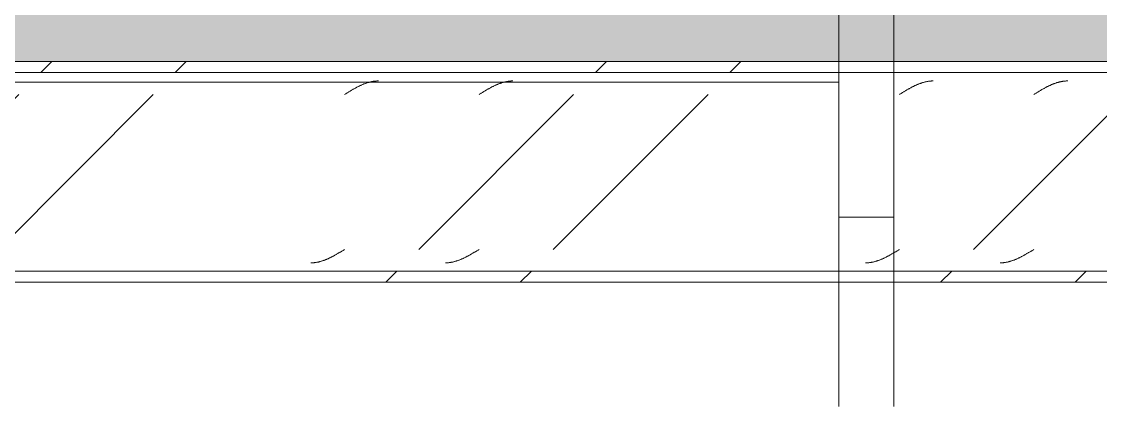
# Model space of a CAD drawing. Header units: centimetres. Extents: x -7221 to 15977, y -285 to 1507.
# Drawn here: x -6362.7 to -6264.9, y 347.6 to 382.5 of the extents above; entities that cross this region are included whole.
import ezdxf

# ---------------------------------------------------------------- set-up
doc = ezdxf.new("R2010")
doc.units = ezdxf.units.CM
for name, color, linetype, lineweight in [('A-FLOR-PATT', 7, 'Continuous', 35), ('S-BEAM', 7, 'Continuous', 9), ('S-STRS', 7, 'Continuous', 9)]:
    doc.layers.add(name, color=color, linetype=linetype, lineweight=lineweight)
pattern_1 = [(45, (0, 0), (-25.14472, 25.14472), []), (45, (0, 38.1), (-25.14472, 25.14472), [])]

# ---------------------------------------------------------------- blocks, each defined once
blk = doc.blocks.new('PQ_RVR_ARQ-01_ZZ_ZZ_MO_T_A_rvt-1-Elevación Eje 10')
at = {"layer": 'S-STRS', "color": 254, "true_color": 0xcccccc}
for p, q in [((-6288.585, 410.816), (-6288.585, 364.746)), ((-6283.585, 364.746), (-6283.585, 410.816)), ((-6288.585, 377), (-6442.598, 377)), ((-6288.585, 364.746), (-6283.585, 364.746)), ((-6288.585, 364.746), (-6288.585, 347.603)), ((-6283.585, 364.746), (-6283.585, 347.603))]:
    blk.add_line(p, q, dxfattribs=at)
blk = doc.blocks.new('FP_8-Elevación Eje 10')
at = {"layer": 'S-BEAM', "color": 9, "true_color": 0xc0c0c0}
for p, q in [((-6333.421, 361.809), (-6333.372, 361.839)), ((-6321.231, 361.809), (-6321.183, 361.839)), ((-6283.131, 361.809), (-6283.083, 361.839)), ((-6270.942, 361.809), (-6270.893, 361.839)), ((-6335.219, 360.852), (-6335.17, 360.87)), ((-6335.17, 360.87), (-6335.122, 360.889)), ((-6335.122, 360.889), (-6335.073, 360.909)), ((-6335.073, 360.909), (-6335.024, 360.929)), ((-6335.024, 360.929), (-6334.976, 360.949)), ((-6334.976, 360.949), (-6334.927, 360.97)), ((-6334.927, 360.97), (-6334.879, 360.992)), ((-6334.879, 360.992), (-6334.83, 361.014)), ((-6334.83, 361.014), (-6334.781, 361.036)), ((-6334.781, 361.036), (-6334.733, 361.059)), ((-6334.733, 361.059), (-6334.684, 361.083)), ((-6334.684, 361.083), (-6334.636, 361.107)), ((-6334.636, 361.107), (-6334.587, 361.131)), ((-6334.587, 361.131), (-6334.538, 361.156)), ((-6334.538, 361.156), (-6334.49, 361.182)), ((-6334.49, 361.182), (-6334.441, 361.207)), ((-6334.441, 361.207), (-6334.393, 361.233)), ((-6334.393, 361.233), (-6334.344, 361.26)), ((-6334.344, 361.26), (-6334.295, 361.286)), ((-6334.295, 361.286), (-6334.247, 361.314)), ((-6334.247, 361.314), (-6334.198, 361.341)), ((-6334.198, 361.341), (-6334.15, 361.369)), ((-6334.15, 361.369), (-6334.101, 361.397)), ((-6334.101, 361.397), (-6334.052, 361.425)), ((-6334.052, 361.425), (-6334.004, 361.453)), ((-6334.004, 361.453), (-6333.955, 361.482)), ((-6333.955, 361.482), (-6333.907, 361.511)), ((-6333.907, 361.511), (-6333.858, 361.54)), ((-6333.858, 361.54), (-6333.809, 361.57)), ((-6333.809, 361.57), (-6333.761, 361.599)), ((-6333.761, 361.599), (-6333.712, 361.629)), ((-6333.712, 361.629), (-6333.664, 361.659)), ((-6333.664, 361.659), (-6333.615, 361.688)), ((-6333.615, 361.688), (-6333.566, 361.718)), ((-6333.566, 361.718), (-6333.518, 361.748)), ((-6333.518, 361.748), (-6333.469, 361.779)), ((-6333.469, 361.779), (-6333.421, 361.809)), ((-6323.029, 360.852), (-6322.981, 360.87)), ((-6322.981, 360.87), (-6322.932, 360.889)), ((-6322.932, 360.889), (-6322.884, 360.909)), ((-6322.884, 360.909), (-6322.835, 360.929)), ((-6322.835, 360.929), (-6322.786, 360.949)), ((-6322.786, 360.949), (-6322.738, 360.97)), ((-6322.738, 360.97), (-6322.689, 360.992)), ((-6322.689, 360.992), (-6322.641, 361.014)), ((-6322.641, 361.014), (-6322.592, 361.036)), ((-6322.592, 361.036), (-6322.543, 361.059)), ((-6322.543, 361.059), (-6322.495, 361.083)), ((-6322.495, 361.083), (-6322.446, 361.107)), ((-6322.446, 361.107), (-6322.398, 361.131)), ((-6322.398, 361.131), (-6322.349, 361.156)), ((-6322.349, 361.156), (-6322.3, 361.182)), ((-6322.3, 361.182), (-6322.252, 361.207)), ((-6322.252, 361.207), (-6322.203, 361.233)), ((-6322.203, 361.233), (-6322.155, 361.26)), ((-6322.155, 361.26), (-6322.106, 361.286)), ((-6322.106, 361.286), (-6322.057, 361.314)), ((-6322.057, 361.314), (-6322.009, 361.341)), ((-6322.009, 361.341), (-6321.96, 361.369)), ((-6321.96, 361.369), (-6321.912, 361.397)), ((-6321.912, 361.397), (-6321.863, 361.425)), ((-6321.863, 361.425), (-6321.814, 361.453)), ((-6321.814, 361.453), (-6321.766, 361.482)), ((-6321.766, 361.482), (-6321.717, 361.511)), ((-6321.717, 361.511), (-6321.669, 361.54)), ((-6321.669, 361.54), (-6321.62, 361.57)), ((-6321.62, 361.57), (-6321.571, 361.599)), ((-6321.571, 361.599), (-6321.523, 361.629)), ((-6321.523, 361.629), (-6321.474, 361.659)), ((-6321.474, 361.659), (-6321.426, 361.688)), ((-6321.426, 361.688), (-6321.377, 361.718)), ((-6321.377, 361.718), (-6321.328, 361.748)), ((-6321.328, 361.748), (-6321.28, 361.779)), ((-6321.28, 361.779), (-6321.231, 361.809)), ((-6284.929, 360.852), (-6284.881, 360.87)), ((-6284.881, 360.87), (-6284.832, 360.889)), ((-6284.832, 360.889), (-6284.784, 360.909)), ((-6284.784, 360.909), (-6284.735, 360.929)), ((-6284.735, 360.929), (-6284.686, 360.949)), ((-6284.686, 360.949), (-6284.638, 360.97)), ((-6284.638, 360.97), (-6284.589, 360.992)), ((-6284.589, 360.992), (-6284.541, 361.014)), ((-6284.541, 361.014), (-6284.492, 361.036)), ((-6284.492, 361.036), (-6284.443, 361.059)), ((-6284.443, 361.059), (-6284.395, 361.083)), ((-6284.395, 361.083), (-6284.346, 361.107)), ((-6284.346, 361.107), (-6284.298, 361.131)), ((-6284.298, 361.131), (-6284.249, 361.156)), ((-6284.249, 361.156), (-6284.2, 361.182)), ((-6284.2, 361.182), (-6284.152, 361.207)), ((-6284.152, 361.207), (-6284.103, 361.233)), ((-6284.103, 361.233), (-6284.055, 361.26)), ((-6284.055, 361.26), (-6284.006, 361.286)), ((-6284.006, 361.286), (-6283.957, 361.314)), ((-6283.957, 361.314), (-6283.909, 361.341)), ((-6283.909, 361.341), (-6283.86, 361.369)), ((-6283.86, 361.369), (-6283.812, 361.397)), ((-6283.812, 361.397), (-6283.763, 361.425)), ((-6283.763, 361.425), (-6283.714, 361.453)), ((-6283.714, 361.453), (-6283.666, 361.482)), ((-6283.666, 361.482), (-6283.617, 361.511)), ((-6283.617, 361.511), (-6283.569, 361.54)), ((-6283.569, 361.54), (-6283.52, 361.57)), ((-6283.52, 361.57), (-6283.471, 361.599)), ((-6283.471, 361.599), (-6283.423, 361.629)), ((-6283.423, 361.629), (-6283.374, 361.659)), ((-6283.374, 361.659), (-6283.326, 361.688)), ((-6283.326, 361.688), (-6283.277, 361.718)), ((-6283.277, 361.718), (-6283.228, 361.748)), ((-6283.228, 361.748), (-6283.18, 361.779)), ((-6283.18, 361.779), (-6283.131, 361.809)), ((-6272.74, 360.852), (-6272.691, 360.87)), ((-6272.691, 360.87), (-6272.643, 360.889)), ((-6272.643, 360.889), (-6272.594, 360.909)), ((-6272.594, 360.909), (-6272.546, 360.929)), ((-6272.546, 360.929), (-6272.497, 360.949)), ((-6272.497, 360.949), (-6272.448, 360.97)), ((-6272.448, 360.97), (-6272.4, 360.992)), ((-6272.4, 360.992), (-6272.351, 361.014)), ((-6272.351, 361.014), (-6272.303, 361.036)), ((-6272.303, 361.036), (-6272.254, 361.059)), ((-6272.254, 361.059), (-6272.205, 361.083)), ((-6272.205, 361.083), (-6272.157, 361.107)), ((-6272.157, 361.107), (-6272.108, 361.131)), ((-6272.108, 361.131), (-6272.06, 361.156)), ((-6272.06, 361.156), (-6272.011, 361.182)), ((-6272.011, 361.182), (-6271.962, 361.207)), ((-6271.962, 361.207), (-6271.914, 361.233)), ((-6271.914, 361.233), (-6271.865, 361.26)), ((-6271.865, 361.26), (-6271.817, 361.286)), ((-6271.817, 361.286), (-6271.768, 361.314)), ((-6271.768, 361.314), (-6271.719, 361.341)), ((-6271.719, 361.341), (-6271.671, 361.369)), ((-6271.671, 361.369), (-6271.622, 361.397)), ((-6271.622, 361.397), (-6271.574, 361.425)), ((-6271.574, 361.425), (-6271.525, 361.453)), ((-6271.525, 361.453), (-6271.476, 361.482)), ((-6271.476, 361.482), (-6271.428, 361.511)), ((-6271.428, 361.511), (-6271.379, 361.54)), ((-6271.379, 361.54), (-6271.331, 361.57)), ((-6271.331, 361.57), (-6271.282, 361.599)), ((-6271.282, 361.599), (-6271.233, 361.629)), ((-6271.233, 361.629), (-6271.185, 361.659)), ((-6271.185, 361.659), (-6271.136, 361.688)), ((-6271.136, 361.688), (-6271.088, 361.718)), ((-6271.088, 361.718), (-6271.039, 361.748)), ((-6271.039, 361.748), (-6270.99, 361.779)), ((-6270.99, 361.779), (-6270.942, 361.809)), ((-6336.434, 360.611), (-6336.385, 360.612)), ((-6336.385, 360.612), (-6336.336, 360.614)), ((-6336.336, 360.614), (-6336.288, 360.616)), ((-6336.288, 360.616), (-6336.239, 360.619)), ((-6336.239, 360.619), (-6336.191, 360.624)), ((-6336.191, 360.624), (-6336.142, 360.628)), ((-6336.142, 360.628), (-6336.094, 360.634)), ((-6336.094, 360.634), (-6336.045, 360.64)), ((-6336.045, 360.64), (-6335.996, 360.647)), ((-6335.996, 360.647), (-6335.948, 360.655)), ((-6335.948, 360.655), (-6335.899, 360.663)), ((-6335.899, 360.663), (-6335.851, 360.672)), ((-6335.851, 360.672), (-6335.802, 360.682)), ((-6335.802, 360.682), (-6335.753, 360.693)), ((-6335.753, 360.693), (-6335.705, 360.704)), ((-6335.705, 360.704), (-6335.656, 360.716)), ((-6335.656, 360.716), (-6335.608, 360.728)), ((-6335.608, 360.728), (-6335.559, 360.741)), ((-6335.559, 360.741), (-6335.51, 360.755)), ((-6335.51, 360.755), (-6335.462, 360.77)), ((-6335.462, 360.77), (-6335.413, 360.785)), ((-6335.413, 360.785), (-6335.365, 360.801)), ((-6335.365, 360.801), (-6335.316, 360.817)), ((-6335.316, 360.817), (-6335.267, 360.834)), ((-6335.267, 360.834), (-6335.219, 360.852)), ((-6324.244, 360.611), (-6324.196, 360.612)), ((-6324.196, 360.612), (-6324.147, 360.614)), ((-6324.147, 360.614), (-6324.098, 360.616)), ((-6324.098, 360.616), (-6324.05, 360.619)), ((-6324.05, 360.619), (-6324.001, 360.624)), ((-6324.001, 360.624), (-6323.953, 360.628)), ((-6323.953, 360.628), (-6323.904, 360.634)), ((-6323.904, 360.634), (-6323.855, 360.64)), ((-6323.855, 360.64), (-6323.807, 360.647)), ((-6323.807, 360.647), (-6323.758, 360.655)), ((-6323.758, 360.655), (-6323.71, 360.663)), ((-6323.71, 360.663), (-6323.661, 360.672)), ((-6323.661, 360.672), (-6323.613, 360.682)), ((-6323.613, 360.682), (-6323.564, 360.693)), ((-6323.564, 360.693), (-6323.515, 360.704)), ((-6323.515, 360.704), (-6323.467, 360.716)), ((-6323.467, 360.716), (-6323.418, 360.728)), ((-6323.418, 360.728), (-6323.37, 360.741)), ((-6323.37, 360.741), (-6323.321, 360.755)), ((-6323.321, 360.755), (-6323.272, 360.77)), ((-6323.272, 360.77), (-6323.224, 360.785)), ((-6323.224, 360.785), (-6323.175, 360.801)), ((-6323.175, 360.801), (-6323.127, 360.817)), ((-6323.127, 360.817), (-6323.078, 360.834)), ((-6323.078, 360.834), (-6323.029, 360.852)), ((-6286.144, 360.611), (-6286.096, 360.612)), ((-6286.096, 360.612), (-6286.047, 360.614)), ((-6286.047, 360.614), (-6285.998, 360.616)), ((-6285.998, 360.616), (-6285.95, 360.619)), ((-6285.95, 360.619), (-6285.901, 360.624)), ((-6285.901, 360.624), (-6285.853, 360.628)), ((-6285.853, 360.628), (-6285.804, 360.634)), ((-6285.804, 360.634), (-6285.755, 360.64)), ((-6285.755, 360.64), (-6285.707, 360.647)), ((-6285.707, 360.647), (-6285.658, 360.655)), ((-6285.658, 360.655), (-6285.61, 360.663)), ((-6285.61, 360.663), (-6285.561, 360.672)), ((-6285.561, 360.672), (-6285.513, 360.682)), ((-6285.513, 360.682), (-6285.464, 360.693)), ((-6285.464, 360.693), (-6285.415, 360.704)), ((-6285.415, 360.704), (-6285.367, 360.716)), ((-6285.367, 360.716), (-6285.318, 360.728)), ((-6285.318, 360.728), (-6285.27, 360.741)), ((-6285.27, 360.741), (-6285.221, 360.755)), ((-6285.221, 360.755), (-6285.172, 360.77)), ((-6285.172, 360.77), (-6285.124, 360.785)), ((-6285.124, 360.785), (-6285.075, 360.801)), ((-6285.075, 360.801), (-6285.027, 360.817)), ((-6285.027, 360.817), (-6284.978, 360.834)), ((-6284.978, 360.834), (-6284.929, 360.852)), ((-6273.955, 360.611), (-6273.906, 360.612)), ((-6273.906, 360.612), (-6273.858, 360.614)), ((-6273.858, 360.614), (-6273.809, 360.616)), ((-6273.809, 360.616), (-6273.76, 360.619)), ((-6273.76, 360.619), (-6273.712, 360.624)), ((-6273.712, 360.624), (-6273.663, 360.628)), ((-6273.663, 360.628), (-6273.615, 360.634)), ((-6273.615, 360.634), (-6273.566, 360.64)), ((-6273.566, 360.64), (-6273.517, 360.647)), ((-6273.517, 360.647), (-6273.469, 360.655)), ((-6273.469, 360.655), (-6273.42, 360.663)), ((-6273.42, 360.663), (-6273.372, 360.672)), ((-6273.372, 360.672), (-6273.323, 360.682)), ((-6273.323, 360.682), (-6273.274, 360.693)), ((-6273.274, 360.693), (-6273.226, 360.704)), ((-6273.226, 360.704), (-6273.177, 360.716)), ((-6273.177, 360.716), (-6273.129, 360.728)), ((-6273.129, 360.728), (-6273.08, 360.741)), ((-6273.08, 360.741), (-6273.031, 360.755)), ((-6273.031, 360.755), (-6272.983, 360.77)), ((-6272.983, 360.77), (-6272.934, 360.785)), ((-6272.934, 360.785), (-6272.886, 360.801)), ((-6272.886, 360.801), (-6272.837, 360.817)), ((-6272.837, 360.817), (-6272.789, 360.834)), ((-6272.789, 360.834), (-6272.74, 360.852))]:
    blk.add_line(p, q, dxfattribs=at)
blk = doc.blocks.new('FP_9-Elevación Eje 10')
at = {"layer": 'S-BEAM', "color": 9, "true_color": 0xc0c0c0}
for p, q in [((-6332.351, 376.484), (-6332.302, 376.51)), ((-6332.302, 376.51), (-6332.254, 376.536)), ((-6332.254, 376.536), (-6332.205, 376.561)), ((-6332.205, 376.561), (-6332.157, 376.586)), ((-6332.157, 376.586), (-6332.108, 376.611)), ((-6332.108, 376.611), (-6332.06, 376.635)), ((-6332.06, 376.635), (-6332.011, 376.658)), ((-6332.011, 376.658), (-6331.962, 376.681)), ((-6331.962, 376.681), (-6331.914, 376.704)), ((-6331.914, 376.704), (-6331.865, 376.726)), ((-6331.865, 376.726), (-6331.817, 376.748)), ((-6331.817, 376.748), (-6331.768, 376.769)), ((-6331.768, 376.769), (-6331.719, 376.789)), ((-6331.719, 376.789), (-6331.671, 376.809)), ((-6331.671, 376.809), (-6331.622, 376.829)), ((-6331.622, 376.829), (-6331.574, 376.847)), ((-6331.574, 376.847), (-6331.525, 376.866)), ((-6331.525, 376.866), (-6331.476, 376.883)), ((-6331.476, 376.883), (-6331.428, 376.9)), ((-6331.428, 376.9), (-6331.379, 376.917)), ((-6331.379, 376.917), (-6331.331, 376.933)), ((-6331.331, 376.933), (-6331.282, 376.948)), ((-6331.282, 376.948), (-6331.233, 376.962)), ((-6331.233, 376.962), (-6331.185, 376.976)), ((-6331.185, 376.976), (-6331.136, 376.989)), ((-6331.136, 376.989), (-6331.088, 377.002)), ((-6331.088, 377.002), (-6331.039, 377.014)), ((-6331.039, 377.014), (-6330.99, 377.025)), ((-6330.99, 377.025), (-6330.942, 377.036)), ((-6330.942, 377.036), (-6330.893, 377.045)), ((-6330.893, 377.045), (-6330.845, 377.054)), ((-6330.845, 377.054), (-6330.796, 377.063)), ((-6330.796, 377.063), (-6330.747, 377.071)), ((-6330.747, 377.071), (-6330.699, 377.078)), ((-6330.699, 377.078), (-6330.65, 377.084)), ((-6330.65, 377.084), (-6330.602, 377.089)), ((-6330.602, 377.089), (-6330.553, 377.094)), ((-6330.553, 377.094), (-6330.504, 377.098)), ((-6330.504, 377.098), (-6330.456, 377.101)), ((-6330.456, 377.101), (-6330.407, 377.104)), ((-6330.407, 377.104), (-6330.359, 377.106)), ((-6330.359, 377.106), (-6330.31, 377.107)), ((-6320.162, 376.484), (-6320.113, 376.51)), ((-6320.113, 376.51), (-6320.064, 376.536)), ((-6320.064, 376.536), (-6320.016, 376.561)), ((-6320.016, 376.561), (-6319.967, 376.586)), ((-6319.967, 376.586), (-6319.919, 376.611)), ((-6319.919, 376.611), (-6319.87, 376.635)), ((-6319.87, 376.635), (-6319.821, 376.658)), ((-6319.821, 376.658), (-6319.773, 376.681)), ((-6319.773, 376.681), (-6319.724, 376.704)), ((-6319.724, 376.704), (-6319.676, 376.726)), ((-6319.676, 376.726), (-6319.627, 376.748)), ((-6319.627, 376.748), (-6319.578, 376.769)), ((-6319.578, 376.769), (-6319.53, 376.789)), ((-6319.53, 376.789), (-6319.481, 376.809)), ((-6319.481, 376.809), (-6319.433, 376.829)), ((-6319.433, 376.829), (-6319.384, 376.847)), ((-6319.384, 376.847), (-6319.336, 376.866)), ((-6319.336, 376.866), (-6319.287, 376.883)), ((-6319.287, 376.883), (-6319.238, 376.9)), ((-6319.238, 376.9), (-6319.19, 376.917)), ((-6319.19, 376.917), (-6319.141, 376.933)), ((-6319.141, 376.933), (-6319.093, 376.948)), ((-6319.093, 376.948), (-6319.044, 376.962)), ((-6319.044, 376.962), (-6318.995, 376.976)), ((-6318.995, 376.976), (-6318.947, 376.989)), ((-6318.947, 376.989), (-6318.898, 377.002)), ((-6318.898, 377.002), (-6318.85, 377.014)), ((-6318.85, 377.014), (-6318.801, 377.025)), ((-6318.801, 377.025), (-6318.752, 377.036)), ((-6318.752, 377.036), (-6318.704, 377.045)), ((-6318.704, 377.045), (-6318.655, 377.054)), ((-6318.655, 377.054), (-6318.607, 377.063)), ((-6318.607, 377.063), (-6318.558, 377.071)), ((-6318.558, 377.071), (-6318.509, 377.078)), ((-6318.509, 377.078), (-6318.461, 377.084)), ((-6318.461, 377.084), (-6318.412, 377.089)), ((-6318.412, 377.089), (-6318.364, 377.094)), ((-6318.364, 377.094), (-6318.315, 377.098)), ((-6318.315, 377.098), (-6318.266, 377.101)), ((-6318.266, 377.101), (-6318.218, 377.104)), ((-6318.218, 377.104), (-6318.169, 377.106)), ((-6318.169, 377.106), (-6318.121, 377.107)), ((-6282.062, 376.484), (-6282.013, 376.51)), ((-6282.013, 376.51), (-6281.964, 376.536)), ((-6281.964, 376.536), (-6281.916, 376.561)), ((-6281.916, 376.561), (-6281.867, 376.586)), ((-6281.867, 376.586), (-6281.819, 376.611)), ((-6281.819, 376.611), (-6281.77, 376.635)), ((-6281.77, 376.635), (-6281.721, 376.658)), ((-6281.721, 376.658), (-6281.673, 376.681)), ((-6281.673, 376.681), (-6281.624, 376.704)), ((-6281.624, 376.704), (-6281.576, 376.726)), ((-6281.576, 376.726), (-6281.527, 376.748)), ((-6281.527, 376.748), (-6281.478, 376.769)), ((-6281.478, 376.769), (-6281.43, 376.789)), ((-6281.43, 376.789), (-6281.381, 376.809)), ((-6281.381, 376.809), (-6281.333, 376.829)), ((-6281.333, 376.829), (-6281.284, 376.847)), ((-6281.284, 376.847), (-6281.236, 376.866)), ((-6281.236, 376.866), (-6281.187, 376.883)), ((-6281.187, 376.883), (-6281.138, 376.9)), ((-6281.138, 376.9), (-6281.09, 376.917)), ((-6281.09, 376.917), (-6281.041, 376.933)), ((-6281.041, 376.933), (-6280.993, 376.948)), ((-6280.993, 376.948), (-6280.944, 376.962)), ((-6280.944, 376.962), (-6280.895, 376.976)), ((-6280.895, 376.976), (-6280.847, 376.989)), ((-6280.847, 376.989), (-6280.798, 377.002)), ((-6280.798, 377.002), (-6280.75, 377.014)), ((-6280.75, 377.014), (-6280.701, 377.025)), ((-6280.701, 377.025), (-6280.652, 377.036)), ((-6280.652, 377.036), (-6280.604, 377.045)), ((-6280.604, 377.045), (-6280.555, 377.054)), ((-6280.555, 377.054), (-6280.507, 377.063)), ((-6280.507, 377.063), (-6280.458, 377.071)), ((-6280.458, 377.071), (-6280.409, 377.078)), ((-6280.409, 377.078), (-6280.361, 377.084)), ((-6280.361, 377.084), (-6280.312, 377.089)), ((-6280.312, 377.089), (-6280.264, 377.094)), ((-6280.264, 377.094), (-6280.215, 377.098)), ((-6280.215, 377.098), (-6280.166, 377.101)), ((-6280.166, 377.101), (-6280.118, 377.104)), ((-6280.118, 377.104), (-6280.069, 377.106)), ((-6280.069, 377.106), (-6280.021, 377.107)), ((-6269.872, 376.484), (-6269.824, 376.51)), ((-6269.824, 376.51), (-6269.775, 376.536)), ((-6269.775, 376.536), (-6269.726, 376.561)), ((-6269.726, 376.561), (-6269.678, 376.586)), ((-6269.678, 376.586), (-6269.629, 376.611)), ((-6269.629, 376.611), (-6269.581, 376.635)), ((-6269.581, 376.635), (-6269.532, 376.658)), ((-6269.532, 376.658), (-6269.483, 376.681)), ((-6269.483, 376.681), (-6269.435, 376.704)), ((-6269.435, 376.704), (-6269.386, 376.726)), ((-6269.386, 376.726), (-6269.338, 376.748)), ((-6269.338, 376.748), (-6269.289, 376.769)), ((-6269.289, 376.769), (-6269.24, 376.789)), ((-6269.24, 376.789), (-6269.192, 376.809)), ((-6269.192, 376.809), (-6269.143, 376.829)), ((-6269.143, 376.829), (-6269.095, 376.847)), ((-6269.095, 376.847), (-6269.046, 376.866)), ((-6269.046, 376.866), (-6268.997, 376.883)), ((-6268.997, 376.883), (-6268.949, 376.9)), ((-6268.949, 376.9), (-6268.9, 376.917)), ((-6268.9, 376.917), (-6268.852, 376.933)), ((-6268.852, 376.933), (-6268.803, 376.948)), ((-6268.803, 376.948), (-6268.754, 376.962)), ((-6268.754, 376.962), (-6268.706, 376.976)), ((-6268.706, 376.976), (-6268.657, 376.989)), ((-6268.657, 376.989), (-6268.609, 377.002)), ((-6268.609, 377.002), (-6268.56, 377.014)), ((-6268.56, 377.014), (-6268.512, 377.025)), ((-6268.512, 377.025), (-6268.463, 377.036)), ((-6268.463, 377.036), (-6268.414, 377.045)), ((-6268.414, 377.045), (-6268.366, 377.054)), ((-6268.366, 377.054), (-6268.317, 377.063)), ((-6268.317, 377.063), (-6268.269, 377.071)), ((-6268.269, 377.071), (-6268.22, 377.078)), ((-6268.22, 377.078), (-6268.171, 377.084)), ((-6268.171, 377.084), (-6268.123, 377.089)), ((-6268.123, 377.089), (-6268.074, 377.094)), ((-6268.074, 377.094), (-6268.026, 377.098)), ((-6268.026, 377.098), (-6267.977, 377.101)), ((-6267.977, 377.101), (-6267.928, 377.104)), ((-6267.928, 377.104), (-6267.88, 377.106)), ((-6267.88, 377.106), (-6267.831, 377.107)), ((-6333.372, 375.879), (-6333.323, 375.909)), ((-6333.323, 375.909), (-6333.274, 375.939)), ((-6333.274, 375.939), (-6333.226, 375.969)), ((-6333.226, 375.969), (-6333.177, 375.999)), ((-6333.177, 375.999), (-6333.129, 376.029)), ((-6333.129, 376.029), (-6333.08, 376.059)), ((-6333.08, 376.059), (-6333.031, 376.089)), ((-6333.031, 376.089), (-6332.983, 376.119)), ((-6332.983, 376.119), (-6332.934, 376.148)), ((-6332.934, 376.148), (-6332.886, 376.177)), ((-6332.886, 376.177), (-6332.837, 376.206)), ((-6332.837, 376.206), (-6332.788, 376.235)), ((-6332.788, 376.235), (-6332.74, 376.264)), ((-6332.74, 376.264), (-6332.691, 376.293)), ((-6332.691, 376.293), (-6332.643, 376.321)), ((-6332.643, 376.321), (-6332.594, 376.349)), ((-6332.594, 376.349), (-6332.545, 376.377)), ((-6332.545, 376.377), (-6332.497, 376.404)), ((-6332.497, 376.404), (-6332.448, 376.431)), ((-6332.448, 376.431), (-6332.4, 376.458)), ((-6332.4, 376.458), (-6332.351, 376.484)), ((-6321.182, 375.879), (-6321.134, 375.909)), ((-6321.134, 375.909), (-6321.085, 375.939)), ((-6321.085, 375.939), (-6321.036, 375.969)), ((-6321.036, 375.969), (-6320.988, 375.999)), ((-6320.988, 375.999), (-6320.939, 376.029)), ((-6320.939, 376.029), (-6320.891, 376.059)), ((-6320.891, 376.059), (-6320.842, 376.089)), ((-6320.842, 376.089), (-6320.793, 376.119)), ((-6320.793, 376.119), (-6320.745, 376.148)), ((-6320.745, 376.148), (-6320.696, 376.177)), ((-6320.696, 376.177), (-6320.648, 376.206)), ((-6320.648, 376.206), (-6320.599, 376.235)), ((-6320.599, 376.235), (-6320.55, 376.264)), ((-6320.55, 376.264), (-6320.502, 376.293)), ((-6320.502, 376.293), (-6320.453, 376.321)), ((-6320.453, 376.321), (-6320.405, 376.349)), ((-6320.405, 376.349), (-6320.356, 376.377)), ((-6320.356, 376.377), (-6320.307, 376.404)), ((-6320.307, 376.404), (-6320.259, 376.431)), ((-6320.259, 376.431), (-6320.21, 376.458)), ((-6320.21, 376.458), (-6320.162, 376.484)), ((-6283.082, 375.879), (-6283.034, 375.909)), ((-6283.034, 375.909), (-6282.985, 375.939)), ((-6282.985, 375.939), (-6282.936, 375.969)), ((-6282.936, 375.969), (-6282.888, 375.999)), ((-6282.888, 375.999), (-6282.839, 376.029)), ((-6282.839, 376.029), (-6282.791, 376.059)), ((-6282.791, 376.059), (-6282.742, 376.089)), ((-6282.742, 376.089), (-6282.693, 376.119)), ((-6282.693, 376.119), (-6282.645, 376.148)), ((-6282.645, 376.148), (-6282.596, 376.177)), ((-6282.596, 376.177), (-6282.548, 376.206)), ((-6282.548, 376.206), (-6282.499, 376.235)), ((-6282.499, 376.235), (-6282.45, 376.264)), ((-6282.45, 376.264), (-6282.402, 376.293)), ((-6282.402, 376.293), (-6282.353, 376.321)), ((-6282.353, 376.321), (-6282.305, 376.349)), ((-6282.305, 376.349), (-6282.256, 376.377)), ((-6282.256, 376.377), (-6282.207, 376.404)), ((-6282.207, 376.404), (-6282.159, 376.431)), ((-6282.159, 376.431), (-6282.11, 376.458)), ((-6282.11, 376.458), (-6282.062, 376.484)), ((-6270.893, 375.879), (-6270.844, 375.909)), ((-6270.844, 375.909), (-6270.796, 375.939)), ((-6270.796, 375.939), (-6270.747, 375.969)), ((-6270.747, 375.969), (-6270.698, 375.999)), ((-6270.698, 375.999), (-6270.65, 376.029)), ((-6270.65, 376.029), (-6270.601, 376.059)), ((-6270.601, 376.059), (-6270.553, 376.089)), ((-6270.553, 376.089), (-6270.504, 376.119)), ((-6270.504, 376.119), (-6270.455, 376.148)), ((-6270.455, 376.148), (-6270.407, 376.177)), ((-6270.407, 376.177), (-6270.358, 376.206)), ((-6270.358, 376.206), (-6270.31, 376.235)), ((-6270.31, 376.235), (-6270.261, 376.264)), ((-6270.261, 376.264), (-6270.212, 376.293)), ((-6270.212, 376.293), (-6270.164, 376.321)), ((-6270.164, 376.321), (-6270.115, 376.349)), ((-6270.115, 376.349), (-6270.067, 376.377)), ((-6270.067, 376.377), (-6270.018, 376.404)), ((-6270.018, 376.404), (-6269.969, 376.431)), ((-6269.969, 376.431), (-6269.921, 376.458)), ((-6269.921, 376.458), (-6269.872, 376.484))]:
    blk.add_line(p, q, dxfattribs=at)
blk = doc.blocks.new('M_W Shapes - 150 x 200-1837126-Elevación Eje 10')
at = {"layer": 'S-BEAM', "true_color": 0xc0c0c0}
h = blk.add_hatch(dxfattribs=at)
h.set_pattern_fill('FP_2', color=9, style=0, pattern_type=2)
h.set_pattern_definition(pattern_1)
h.paths.add_polyline_path([(-6342.752, 377.859), (-6110.448, 377.859), (-6110.448, 378.859), (-6440.438, 378.859), (-6440.438, 377.859), (-6411.935, 377.859)])
h = blk.add_hatch(dxfattribs=at)
h.set_pattern_fill('FP_2', color=9, style=0, pattern_type=2)
h.set_pattern_definition(pattern_1)
h.paths.add_polyline_path([(-6440.438, 361.839), (-6110.448, 361.839), (-6110.448, 375.879), (-6440.438, 375.879), (-6440.438, 374.529)])
h = blk.add_hatch(dxfattribs=at)
h.set_pattern_fill('FP_2', color=9, style=0, pattern_type=2)
h.set_pattern_definition(pattern_1)
h.paths.add_polyline_path([(-6135.201, 358.859), (-6110.448, 358.859), (-6110.448, 359.859), (-6440.438, 359.859), (-6440.438, 358.859), (-6273.568, 358.859)])
at = {"layer": 'S-BEAM'}
for p, q in [((-6110.448, 378.859), (-6440.438, 378.859)), ((-6110.448, 377.859), (-6440.438, 377.859)), ((-6440.438, 359.859), (-6110.448, 359.859)), ((-6110.448, 358.859), (-6440.438, 358.859))]:
    blk.add_line(p, q, dxfattribs=at)
for name in ['FP_9-Elevación Eje 10', 'FP_8-Elevación Eje 10']:
    blk.add_blockref(name, (0, 0), dxfattribs=at)

msp = doc.modelspace()

# ---------------------------------------------------------------- hatches: boundary and pattern name
at = {"layer": 'A-FLOR-PATT', "lineweight": 9, "true_color": 0x9a9a9a}
msp.add_hatch(color=253, dxfattribs=at).paths.add_polyline_path([(-6110.448, 378.859), (-6110.445, 378.859), (-6110.448, 388.859), (-6793.936, 388.859), (-6793.932, 378.859), (-6135.201, 378.859)])

# ---------------------------------------------------------------- block references
at = {"lineweight": 5}
msp.add_blockref('PQ_RVR_ARQ-01_ZZ_ZZ_MO_T_A_rvt-1-Elevación Eje 10', (0, 0), dxfattribs=at)
at = {"layer": 'S-BEAM'}
msp.add_blockref('M_W Shapes - 150 x 200-1837126-Elevación Eje 10', (0, 0), dxfattribs=at)

doc.saveas('drawing.dxf')
